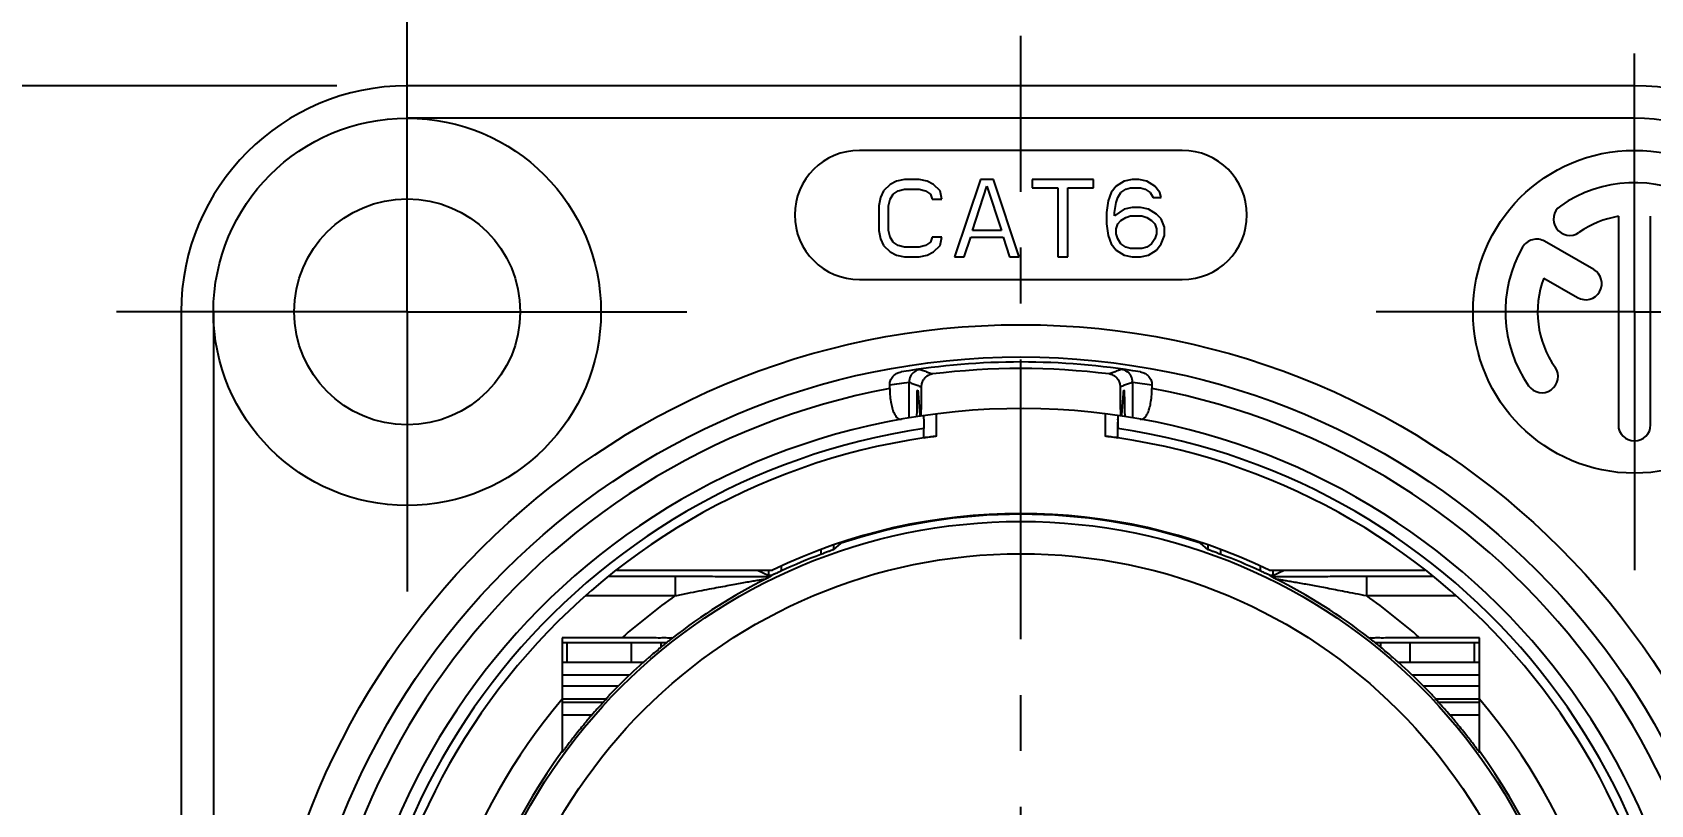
# Model space of a CAD drawing. Extents: x 0 to 420, y 0 to 297.
# Drawn here: x 63.1 to 113.2, y 232.8 to 256.8 of the extents above; entities that cross this region are included whole.
import ezdxf

# ---------------------------------------------------------------- set-up
doc = ezdxf.new("R2010")
doc.units = 0
doc.header["$LTSCALE"] = 23.1
doc.linetypes.add('CENTER', pattern=[0.6, 0.375, -0.075, 0.075, -0.075])
doc.layers.get('0').update_dxf_attribs({"linetype": 'CONTINUOUS'})
doc.layers.add('DEFAULT_1', color=7, linetype='CENTER')
doc.layers.add('ZEICHNUNGSBEMASSUNGEN', color=7, linetype='CONTINUOUS')
doc.styles.get("Standard").update_dxf_attribs({"font": 'txt', "width": 0.7})
doc.dimstyles.new('DIMSTYLE_6', dxfattribs={"dimtxt": 3.5, "dimasz": 3.5, "dimexe": 0.18, "dimexo": 0.0625, "dimgap": 0.09, "dimtad": 1, "dimdec": 3, "dimlfac": 0.5, "dimtxsty": 'STANDARD', "dimblk": '_FILLED', "dimblk1": '_FILLED', "dimblk2": '_FILLED', "dimcen": 0.09, "dimclrt": 5, "dimazin": 3, "dimtp": 0.3, "dimtm": 0.3, "dimtfac": 1, "dimtdec": 3, "dimtofl": 0, "dimtmove": 0, "dimatfit": 3, "dimtolj": 1})

# ---------------------------------------------------------------- blocks, each defined once
blk = doc.blocks.new('_FILLED')
at = {"color": 0, "linetype": 'BYBLOCK'}
blk.add_solid([(0, 0), (-1, 0.125), (-1, -0.125)], dxfattribs=at)
blk = doc.blocks.new('*D5')
at = {"layer": 'ZEICHNUNGSBEMASSUNGEN', "color": 2, "linetype": 'CONTINUOUS'}
for p, q in [((72.519, 255.098), (54.462, 255.098)), ((55.962, 255.098), (55.962, 224.098)), ((55.962, 193.098), (55.962, 224.098)), ((66.856, 193.098), (54.462, 193.098)), ((72.313, 193.098), (68.418, 193.098))]:
    blk.add_line(p, q, dxfattribs=at)
at = {"layer": 'ZEICHNUNGSBEMASSUNGEN', "color": 2, "linetype": 'CONTINUOUS', "xscale": 3.5, "yscale": 3.5, "zscale": 3.5}
for p, rotation in [((55.962, 255.098), 90), ((55.962, 193.098), 270)]:
    blk.add_blockref('_FILLED', p, dxfattribs=dict(at, rotation=rotation))
at = {"layer": 'ZEICHNUNGSBEMASSUNGEN', "color": 5, "linetype": 'CONTINUOUS', "oblique": 15}
for s, width, p in [(']', 0.428571, (55.056, 234.04)), ('1.220', 0.7, (55.056, 221.79)), ('[', 0.428571, (55.056, 220.29)), ('31', 0.642857, (55.056, 212.29))]:
    blk.add_text(s, height=3.5, rotation=90, dxfattribs=dict(at, width=width)).set_placement(p)

msp = doc.modelspace()

# ---------------------------------------------------------------- linework, layer by layer
at = {"color": 9, "linetype": 'CONTINUOUS'}
for p, q in [((74.6949, 254.0979), (74.6949, 255.0979)), ((112.6949, 254.0979), (112.6949, 255.0979)), ((112.6949, 254.0979), (74.6949, 254.0979)), ((68.6949, 248.0979), (67.6949, 248.0979)), ((68.6949, 248.0979), (68.6949, 200.0979)), ((91.088, 244.2412), (91.088, 244.9283)), ((96.3018, 244.9283), (96.3018, 244.2412)), ((87.4984, 240.7221), (87.4984, 240.5798)), ((99.8914, 240.5798), (99.8914, 240.7221)), ((85.888, 239.9258), (85.888, 240.0979)), ((86.288, 240.0725), (86.288, 240.2189)), ((101.1018, 240.2189), (101.1018, 240.0725)), ((101.5017, 240.0979), (101.5017, 239.9258)), ((82.9967, 239.9031), (82.9967, 239.3031)), ((104.393, 239.9031), (104.393, 239.3031)), ((80.241, 239.3031), (82.9967, 239.3031)), ((104.393, 239.3031), (107.1488, 239.3031)), ((81.6449, 237.2479), (81.6449, 237.8479)), ((105.7449, 237.2479), (105.7449, 237.8479)), ((107.7449, 237.2479), (107.7449, 237.8479)), ((79.4949, 236.8479), (81.5825, 236.8479)), ((105.8073, 236.8479), (107.8949, 236.8479)), ((80.8423, 236.0979), (79.4949, 236.0979)), ((107.8949, 236.0979), (106.5475, 236.0979)), ((80.4079, 235.5979), (79.4949, 235.5979)), ((107.8949, 235.5979), (106.9818, 235.5979))]:
    msp.add_line(p, q, dxfattribs=at)
at = {"color": 7, "linetype": 'CONTINUOUS'}
for p, q in [((112.6949, 255.0979), (74.6949, 255.0979)), ((98.6949, 253.0979), (88.6949, 253.0979)), ((89.6449, 252.0447), (89.4449, 251.8405)), ((89.8449, 252.1468), (89.6449, 252.0447)), ((90.0949, 252.1979), (89.8449, 252.1468)), ((90.5449, 252.1979), (90.0949, 252.1979)), ((90.7949, 252.1468), (90.5449, 252.1979)), ((90.9949, 252.0447), (90.7949, 252.1468)), ((91.1949, 251.8405), (90.9949, 252.0447)), ((92.4449, 252.1979), (91.6449, 249.7979)), ((92.8449, 252.1979), (92.4449, 252.1979)), ((93.6449, 249.7979), (92.8449, 252.1979)), ((94.0449, 252.1979), (94.0449, 251.9426)), ((95.9449, 252.1979), (94.0449, 252.1979)), ((95.9449, 251.9426), (95.9449, 252.1979)), ((96.8949, 252.1468), (96.6449, 251.9936)), ((97.1449, 252.1979), (96.8949, 252.1468)), ((97.3449, 252.1979), (97.1449, 252.1979)), ((97.5949, 252.1468), (97.3449, 252.1979)), ((97.8449, 251.9936), (97.5949, 252.1468)), ((89.3449, 251.6362), (89.2949, 251.3809)), ((89.4449, 251.8405), (89.3449, 251.6362)), ((89.5949, 251.3809), (89.6449, 251.5851)), ((89.6449, 251.5851), (89.7449, 251.7383)), ((89.7449, 251.7383), (89.8949, 251.8405)), ((89.8949, 251.8405), (90.0949, 251.8915)), ((90.0949, 251.8915), (90.5449, 251.8915)), ((90.5449, 251.8915), (90.7449, 251.8405)), ((90.7449, 251.8405), (90.8949, 251.7383)), ((90.8949, 251.7383), (90.9449, 251.5851)), ((90.9449, 251.5851), (91.2449, 251.5851)), ((91.2449, 251.5851), (91.1949, 251.8405)), ((92.1949, 250.6149), (92.6449, 251.9936)), ((92.6449, 251.9936), (93.0949, 250.6149)), ((94.0449, 251.9426), (94.8449, 251.9426)), ((94.8449, 251.9426), (94.8449, 249.7979)), ((95.1449, 249.7979), (95.1449, 251.9426)), ((95.1449, 251.9426), (95.9449, 251.9426)), ((96.3949, 251.5341), (96.3449, 251.1766)), ((96.4949, 251.7894), (96.3949, 251.5341)), ((96.6449, 251.9936), (96.4949, 251.7894)), ((96.6449, 251.483), (96.6949, 251.6362)), ((96.6949, 251.6362), (96.7949, 251.7894)), ((96.7949, 251.7894), (96.9449, 251.8915)), ((96.9449, 251.8915), (97.0949, 251.9426)), ((97.0949, 251.9426), (97.3949, 251.9426)), ((97.3949, 251.9426), (97.5449, 251.8915)), ((97.5449, 251.8915), (97.6949, 251.7894)), ((97.6949, 251.7894), (97.7949, 251.6362)), ((97.7949, 251.6362), (98.0449, 251.6362)), ((97.9949, 251.7894), (97.8449, 251.9936)), ((98.0449, 251.6362), (97.9949, 251.7894)), ((89.2949, 251.3809), (89.2949, 250.6149)), ((89.5949, 250.6149), (89.5949, 251.3809)), ((96.3449, 251.1766), (96.3449, 250.8192)), ((96.5949, 251.1766), (96.6449, 251.483)), ((96.8949, 251.2788), (96.5949, 251.0745)), ((96.5949, 251.0745), (96.5949, 251.1766)), ((97.1449, 251.3298), (96.8949, 251.2788)), ((96.9449, 251.0234), (97.0949, 251.0745)), ((97.0949, 251.0745), (97.4449, 251.0745)), ((97.3949, 251.3298), (97.1449, 251.3298)), ((97.6449, 251.2788), (97.3949, 251.3298)), ((97.4449, 251.0745), (97.5949, 251.0234)), ((97.8949, 251.1256), (97.6449, 251.2788)), ((98.0449, 250.9724), (97.8949, 251.1256)), ((112.1949, 251.0559), (112.1949, 244.5979)), ((113.1949, 244.5979), (113.1949, 251.0559)), ((89.2949, 250.6149), (89.3449, 250.3596)), ((89.6449, 250.4107), (89.5949, 250.6149)), ((93.0949, 250.6149), (92.1949, 250.6149)), ((96.3449, 250.8192), (96.3949, 250.4617)), ((96.6449, 250.666), (96.6949, 250.8192)), ((96.6449, 250.5128), (96.6449, 250.666)), ((96.6949, 250.8192), (96.7949, 250.9213)), ((96.7949, 250.9213), (96.9449, 251.0234)), ((97.5949, 251.0234), (97.7449, 250.9213)), ((97.7449, 250.9213), (97.8449, 250.8192)), ((97.8449, 250.8192), (97.8949, 250.666)), ((97.8949, 250.666), (97.8949, 250.5128)), ((98.1449, 250.717), (98.0449, 250.9724)), ((98.1449, 250.4617), (98.1449, 250.717)), ((89.3449, 250.3596), (89.4449, 250.1553)), ((89.4449, 250.1553), (89.6449, 249.9511)), ((89.7449, 250.2575), (89.6449, 250.4107)), ((89.8949, 250.1553), (89.7449, 250.2575)), ((90.0949, 250.1043), (89.8949, 250.1553)), ((90.5449, 250.1043), (90.0949, 250.1043)), ((90.7449, 250.1553), (90.5449, 250.1043)), ((90.8949, 250.2575), (90.7449, 250.1553)), ((90.9449, 250.4107), (90.8949, 250.2575)), ((91.2449, 250.4107), (90.9449, 250.4107)), ((90.9949, 249.9511), (91.1949, 250.1553)), ((91.1949, 250.1553), (91.2449, 250.4107)), ((91.9449, 249.7979), (92.1449, 250.4107)), ((92.1449, 250.4107), (93.1449, 250.4107)), ((93.1449, 250.4107), (93.3449, 249.7979)), ((96.3949, 250.4617), (96.4949, 250.2064)), ((96.4949, 250.2064), (96.6449, 250.0022)), ((96.6949, 250.3596), (96.6449, 250.5128)), ((96.7949, 250.2064), (96.6949, 250.3596)), ((96.9449, 250.1043), (96.7949, 250.2064)), ((97.0949, 250.0532), (96.9449, 250.1043)), ((97.4449, 250.0532), (97.0949, 250.0532)), ((97.5949, 250.1043), (97.4449, 250.0532)), ((97.7449, 250.2064), (97.5949, 250.1043)), ((97.8449, 250.3596), (97.7449, 250.2064)), ((97.8949, 250.5128), (97.8449, 250.3596)), ((97.8949, 250.0022), (98.0449, 250.2064)), ((98.0449, 250.2064), (98.1449, 250.4617)), ((111.4333, 249.4036), (109.9138, 250.2809)), ((89.6449, 249.9511), (89.8449, 249.849)), ((89.8449, 249.849), (90.0949, 249.7979)), ((90.0949, 249.7979), (90.5449, 249.7979)), ((90.5449, 249.7979), (90.7949, 249.849)), ((90.7949, 249.849), (90.9949, 249.9511)), ((91.6449, 249.7979), (91.9449, 249.7979)), ((93.3449, 249.7979), (93.6449, 249.7979)), ((94.8449, 249.7979), (95.1449, 249.7979)), ((96.6449, 250.0022), (96.8949, 249.849)), ((96.8949, 249.849), (97.1449, 249.7979)), ((97.1449, 249.7979), (97.3949, 249.7979)), ((97.3949, 249.7979), (97.6449, 249.849)), ((97.6449, 249.849), (97.8949, 250.0022)), ((88.6949, 249.0979), (98.6949, 249.0979)), ((109.8831, 249.1439), (110.9333, 248.5376)), ((67.6949, 248.0979), (67.6949, 200.0979)), ((89.635, 245.72), (89.635, 245.8334)), ((90.2349, 244.8109), (90.2349, 245.9144)), ((90.4854, 245.6604), (90.5203, 245.6655)), ((90.4854, 245.4581), (90.4854, 245.6604)), ((90.6111, 245.7743), (90.6111, 245.0724)), ((96.7787, 245.0724), (96.7787, 245.7743)), ((96.8694, 245.6655), (96.9043, 245.6604)), ((96.9043, 245.4581), (96.9043, 245.6604)), ((97.1549, 245.9144), (97.1549, 244.8109)), ((97.7548, 245.8334), (97.7548, 245.72)), ((90.688, 244.1924), (90.688, 244.4773)), ((96.7018, 244.1924), (96.7018, 244.4773)), ((87.8983, 240.7265), (88.1322, 240.9294)), ((87.8983, 240.8617), (87.8983, 240.7265)), ((88.1322, 240.9294), (88.1322, 240.9434)), ((99.2575, 240.9434), (99.2575, 240.9294)), ((99.4914, 240.7265), (99.2575, 240.9294)), ((99.4914, 240.7265), (99.4914, 240.8617)), ((81.183, 240.0979), (86.0097, 240.0979)), ((85.5437, 240.0979), (85.888, 239.9258)), ((101.3801, 240.0979), (106.2068, 240.0979)), ((101.5017, 239.9258), (101.846, 240.0979)), ((80.9521, 239.9031), (82.9967, 239.9031)), ((104.393, 239.9031), (106.4377, 239.9031)), ((79.4949, 237.9935), (79.4949, 234.4552)), ((81.3433, 237.9935), (79.4949, 237.9935)), ((107.8949, 237.9935), (106.0464, 237.9935)), ((107.8949, 234.4552), (107.8949, 237.9935)), ((81.2244, 236.4979), (79.4949, 236.4979)), ((107.8949, 236.4979), (106.1653, 236.4979))]:
    msp.add_line(p, q, dxfattribs=at)
at = {"color": 6, "linetype": 'CONTINUOUS'}
for p, q in [((79.4949, 237.8479), (82.729, 237.8479)), ((79.6449, 237.2479), (79.6449, 237.8479)), ((82.5449, 237.8479), (82.5449, 237.6983)), ((104.6608, 237.8479), (107.8949, 237.8479)), ((104.8449, 237.6983), (104.8449, 237.8479)), ((79.4949, 237.2479), (82.018, 237.2479)), ((105.3717, 237.2479), (107.8949, 237.2479)), ((80.7623, 235.9979), (79.4949, 235.9979)), ((107.8949, 235.9979), (106.6275, 235.9979))]:
    msp.add_line(p, q, dxfattribs=at)
at = {"color": 7, "linetype": 'CONTINUOUS'}
for centre, radius in [((74.6949, 248.0979), 6), ((112.6949, 248.0979), 5), ((74.6949, 248.0979), 3.5), ((93.6949, 224.0979), 23.6), ((93.6949, 224.0979), 17.5043)]:
    msp.add_circle(centre, radius, dxfattribs=at)
at = {"color": 9, "linetype": 'CONTINUOUS'}
for radius in [22.6, 16.5043]:
    msp.add_circle((93.6949, 224.0979), radius, dxfattribs=at)
at = {"color": 7, "linetype": 'CONTINUOUS'}
for centre, radius, start, end in [((74.6949, 248.0979), 7, 90, 180), ((112.6949, 248.0979), 7, 0, 90), ((88.6949, 251.0979), 2, 90, 270), ((98.6949, 251.0979), 2, 270, 90), ((112.6949, 248.0979), 4, 60, 125), ((110.6874, 250.9649), 0.5, 125, 305), ((112.6949, 248.0979), 3, 99.59407, 125), ((112.6949, 248.0979), 4, 150, 215), ((109.6638, 249.8479), 0.5, 60, 150), ((112.6949, 248.0979), 3, 159.59407, 215), ((111.1833, 248.9706), 0.5, 240, 60), ((93.6949, 224.0979), 22.4444, 80.50811, 99.4919), ((93.6949, 224.0979), 22.2407, 82.94785, 97.05215), ((109.8278, 246.0904), 0.5, 215, 35), ((93.6949, 224.0979), 21, 98.52778, 98.5093), ((112.6949, 244.5979), 0.5, 180, 360), ((93.6949, 224.0979), 20.3182, 98.51053, 81.48947), ((93.6949, 224.0979), 20.3113, 97.37417, 98.51291), ((93.6949, 224.0979), 20.3113, 81.48709, 82.62583), ((93.6949, 224.0979), 17.75, 64.34382, 115.65618), ((93.6949, 224.0979), 17.7269, 71.71185, 108.28815), ((93.6949, 224.0979), 17.6082, 110.60425, 114.87573), ((93.6949, 224.0979), 17.6082, 65.12427, 69.39575), ((93.6949, 224.0979), 17.5916, 116.61392, 127.84694), ((93.6949, 224.0979), 17.5916, 52.15306, 63.38608), ((93.6949, 224.0979), 17.5864, 130.92034, 134.23678), ((93.6949, 224.0979), 17.5864, 45.76322, 49.07966), ((93.6949, 224.0979), 17.5733, 139.55549, 140.70551), ((93.6949, 224.0979), 17.5733, 39.29449, 40.44451)]:
    msp.add_arc(centre, radius, start, end, dxfattribs=at)
at = {"color": 9, "linetype": 'CONTINUOUS'}
for centre, radius, start, end in [((112.6949, 248.0979), 6, 0, 90), ((93.6949, 224.0979), 22, 100.63432, 79.36568), ((93.6949, 224.0979), 20.6, 98.39328, 81.60672), ((93.6949, 224.0979), 18.5916, 125.12964, 131.63321), ((93.6949, 224.0979), 18.5916, 48.36679, 54.87036), ((93.6949, 224.0979), 18.5916, 139.79895, 222.66604), ((93.6949, 224.0979), 18.5916, 317.33396, 40.20105), ((93.6949, 224.0979), 17.5916, 143.82337, 227.86281), ((93.6949, 224.0979), 17.5916, 312.13719, 36.17663)]:
    msp.add_arc(centre, radius, start, end, dxfattribs=at)
at = {"color": 7, "linetype": 'CONTINUOUS'}
for points, knots in [([(89.635, 245.8334), (89.635, 245.8795), (89.6527, 245.9747), (89.7292, 246.0995), (89.8472, 246.1934), (89.9436, 246.2266), (89.9936, 246.235)], [0, 0, 0, 0, 0.2372806, 0.4862293, 0.7387653, 1, 1, 1, 1]), ([(90.5781, 246.3109), (90.5162, 246.3021), (90.3941, 246.2536), (90.2652, 246.1052), (90.2349, 245.9759), (90.2349, 245.9121)], [0, 0, 0, 0, 0.3300006, 0.6632901, 1, 1, 1, 1]), ([(90.9643, 246.1704), (90.9269, 246.1657), (90.8526, 246.1457), (90.7547, 246.0864), (90.6761, 246.0015), (90.6247, 245.8969), (90.6111, 245.8187), (90.6111, 245.7797)], [0, 0, 0, 0, 0.1974557, 0.397196, 0.5922239, 0.7954752, 1, 1, 1, 1]), ([(96.7786, 245.7797), (96.7786, 245.8187), (96.7651, 245.897), (96.7135, 246.0018), (96.6348, 246.0866), (96.5371, 246.1457), (96.4629, 246.1657), (96.4254, 246.1704)], [0, 0, 0, 0, 0.2042485, 0.408849, 0.6037852, 0.8021857, 1, 1, 1, 1]), ([(97.1549, 245.9121), (97.1549, 245.9759), (97.1246, 246.1052), (96.9957, 246.2536), (96.8736, 246.3021), (96.8117, 246.3109)], [0, 0, 0, 0, 0.33671, 0.67, 1, 1, 1, 1]), ([(97.3961, 246.235), (97.4461, 246.2266), (97.5425, 246.1934), (97.6605, 246.0995), (97.737, 245.9747), (97.7548, 245.8795), (97.7548, 245.8334)], [0, 0, 0, 0, 0.2612364, 0.5137718, 0.7627199, 1, 1, 1, 1]), ([(89.635, 245.72), (89.635, 245.6381), (89.6416, 245.4836), (89.6704, 245.2695), (89.714, 245.0891), (89.7697, 244.9449), (89.8359, 244.8391), (89.9133, 244.7738), (89.9736, 244.7656), (89.999, 244.7701)], [0, 0, 0, 0, 0.2243131, 0.4226969, 0.5903924, 0.7314986, 0.8440743, 0.9295111, 1, 1, 1, 1]), ([(90.5808, 244.8657), (90.5741, 244.9543), (90.5607, 245.1317), (90.5405, 245.3983), (90.5271, 245.5763), (90.5203, 245.6655)], [0, 0, 0, 0, 0.3321124, 0.665447, 1, 1, 1, 1]), ([(96.8694, 245.6655), (96.8627, 245.5763), (96.8492, 245.3983), (96.8291, 245.1317), (96.8156, 244.9543), (96.8089, 244.8657)], [0, 0, 0, 0, 0.3345453, 0.6678799, 1, 1, 1, 1]), ([(97.3908, 244.7701), (97.4163, 244.7656), (97.4769, 244.7739), (97.5545, 244.8399), (97.6209, 244.9466), (97.6764, 245.0913), (97.7195, 245.2707), (97.7482, 245.4838), (97.7548, 245.6376), (97.7548, 245.72)], [0, 0, 0, 0, 0.0708229, 0.1567364, 0.2701732, 0.412206, 0.579373, 0.7742377, 1, 1, 1, 1]), ([(90.4749, 244.8496), (90.4849, 244.8511), (90.4686, 244.91), (90.4881, 244.9758), (90.4812, 245.1161), (90.486, 245.2762), (90.4854, 245.3959), (90.4854, 245.4581)], [0, 0, 0, 0, 0.0495397, 0.1925055, 0.4149881, 0.6933219, 1, 1, 1, 1]), ([(90.6116, 244.96), (90.6115, 244.9715), (90.61, 245.0106), (90.6111, 245.0467), (90.6111, 245.0724)], [0, 0, 0, 0, 0.3060855, 1, 1, 1, 1]), ([(96.7787, 245.0724), (96.7787, 245.0467), (96.7801, 245.0002), (96.7762, 244.933), (96.7861, 244.9004), (96.7771, 244.8705), (96.7822, 244.8697)], [0, 0, 0, 0, 0.3810777, 0.7076819, 0.9244554, 1, 1, 1, 1]), ([(96.9043, 245.4581), (96.9043, 245.3959), (96.9038, 245.2762), (96.9086, 245.1161), (96.9017, 244.9758), (96.9212, 244.91), (96.9049, 244.8511), (96.9148, 244.8496)], [0, 0, 0, 0, 0.3066781, 0.5850119, 0.8074945, 0.9504603, 1, 1, 1, 1]), ([(90.6076, 244.8697), (90.6127, 244.8705), (90.6037, 244.9004), (90.6109, 244.9241), (90.6116, 244.9491), (90.6116, 244.96)], [0, 0, 0, 0, 0.1675681, 0.6484011, 1, 1, 1, 1]), ([(90.685, 244.876), (90.6852, 244.8722), (90.6775, 244.8361), (90.6896, 244.7993), (90.6861, 244.7263), (90.6864, 244.6788), (90.6866, 244.6613)], [0, 0, 0, 0, 0.0522822, 0.3258778, 0.7490242, 1, 1, 1, 1]), ([(90.6866, 244.6613), (90.6869, 244.6418), (90.6882, 244.5815), (90.6879, 244.5192), (90.6879, 244.4772)], [0, 0, 0, 0, 0.3185035, 1, 1, 1, 1]), ([(96.7032, 244.6642), (96.7034, 244.6817), (96.7037, 244.7288), (96.7003, 244.8009), (96.7122, 244.837), (96.7046, 244.8722), (96.7048, 244.876)], [0, 0, 0, 0, 0.2553122, 0.6767507, 0.94853, 1, 1, 1, 1]), ([(96.7019, 244.4772), (96.7019, 244.52), (96.7015, 244.5832), (96.7029, 244.6444), (96.7032, 244.6642)], [0, 0, 0, 0, 0.6826992, 1, 1, 1, 1]), ([(91.088, 244.2412), (91.047, 244.2359), (90.9682, 244.225), (90.8637, 244.2138), (90.7705, 244.1958), (90.7298, 244.2029), (90.688, 244.1855), (90.688, 244.1923)], [0, 0, 0, 0, 0.3074046, 0.5854918, 0.8068781, 0.9495255, 1, 1, 1, 1]), ([(96.7018, 244.1923), (96.7018, 244.1855), (96.6599, 244.2029), (96.6192, 244.1958), (96.5261, 244.2138), (96.4215, 244.225), (96.3428, 244.2359), (96.3018, 244.2412)], [0, 0, 0, 0, 0.0504745, 0.1931219, 0.4145082, 0.6925954, 1, 1, 1, 1]), ([(87.8983, 240.7265), (87.8931, 240.7219), (87.8651, 240.7174), (87.8135, 240.6936), (87.7272, 240.6652), (87.6194, 240.6247), (87.5402, 240.5955), (87.4984, 240.5798)], [0, 0, 0, 0, 0.0490429, 0.1880876, 0.4058257, 0.6850352, 1, 1, 1, 1]), ([(99.8914, 240.5798), (99.8495, 240.5955), (99.7703, 240.6247), (99.6626, 240.6652), (99.5762, 240.6936), (99.5246, 240.7174), (99.4967, 240.7219), (99.4914, 240.7265)], [0, 0, 0, 0, 0.3149648, 0.5941743, 0.8119124, 0.9509571, 1, 1, 1, 1]), ([(86.2264, 240.0438), (86.2066, 240.0346), (86.168, 240.0164), (86.1294, 239.9982), (86.1107, 239.9893)], [0, 0, 0, 0, 0.5126388, 1, 1, 1, 1]), ([(101.2791, 239.9893), (101.2603, 239.9982), (101.2217, 240.0164), (101.1831, 240.0346), (101.1633, 240.0438)], [0, 0, 0, 0, 0.4873434, 1, 1, 1, 1]), ([(85.9459, 239.8931), (85.9418, 239.8882), (85.918, 239.8811), (85.8767, 239.8556), (85.8374, 239.8374), (85.8142, 239.8256)], [0, 0, 0, 0, 0.1294643, 0.4733006, 1, 1, 1, 1]), ([(85.9736, 239.9237), (85.9529, 239.9239), (85.9254, 239.9279), (85.895, 239.9223), (85.888, 239.9258)], [0, 0, 0, 0, 0.7274719, 1, 1, 1, 1]), ([(85.9736, 239.9237), (85.9705, 239.9203), (85.9644, 239.9135), (85.9551, 239.9033), (85.949, 239.8965), (85.9459, 239.8931)], [0, 0, 0, 0, 0.3334638, 0.6668633, 1, 1, 1, 1]), ([(86.0706, 239.9702), (86.0667, 239.9683), (86.0343, 239.9529), (86.002, 239.9373), (85.9736, 239.9237)], [0, 0, 0, 0, 0.1208369, 1, 1, 1, 1]), ([(101.4161, 239.9237), (101.3877, 239.9373), (101.3421, 239.9593), (101.2964, 239.9811), (101.2791, 239.9893)], [0, 0, 0, 0, 0.6224415, 1, 1, 1, 1]), ([(101.5017, 239.9258), (101.4948, 239.9223), (101.4644, 239.9279), (101.4369, 239.9239), (101.4161, 239.9237)], [0, 0, 0, 0, 0.2725281, 1, 1, 1, 1]), ([(101.4438, 239.8931), (101.4408, 239.8965), (101.4346, 239.9033), (101.4254, 239.9135), (101.4192, 239.9203), (101.4161, 239.9237)], [0, 0, 0, 0, 0.3331437, 0.6665397, 1, 1, 1, 1]), ([(101.5755, 239.8256), (101.5519, 239.8376), (101.5121, 239.856), (101.4709, 239.8815), (101.4477, 239.8886), (101.4438, 239.8931)], [0, 0, 0, 0, 0.5361895, 0.8804962, 1, 1, 1, 1]), ([(82.9014, 237.9892), (82.8977, 238.0001), (82.8313, 237.9752), (82.744, 238.0009), (82.5606, 237.9877), (82.3328, 237.9941), (82.0459, 237.9925), (81.7115, 237.9936), (81.4713, 237.9935), (81.3433, 237.9935)], [0, 0, 0, 0, 0.0222422, 0.0907459, 0.2044399, 0.3550183, 0.537805, 0.7537049, 1, 1, 1, 1]), ([(82.5007, 237.6619), (82.4491, 237.6194), (82.3405, 237.5282), (82.2325, 237.4359), (82.1756, 237.3865)], [0, 0, 0, 0, 0.4698621, 1, 1, 1, 1]), ([(82.692, 237.8193), (82.6724, 237.8033), (82.6242, 237.7628), (82.5747, 237.7225), (82.545, 237.6982)], [0, 0, 0, 0, 0.3990803, 1, 1, 1, 1]), ([(82.9024, 237.9865), (82.9048, 237.9795), (82.8615, 237.9661), (82.8281, 237.9193), (82.7698, 237.8797), (82.7342, 237.8527), (82.7286, 237.8484)], [0, 0, 0, 0, 0.1013393, 0.4068017, 0.905687, 1, 1, 1, 1]), ([(104.5957, 237.8972), (104.582, 237.9079), (104.552, 237.9329), (104.5283, 237.966), (104.4849, 237.9794), (104.4874, 237.9865)], [0, 0, 0, 0, 0.3640681, 0.8401012, 1, 1, 1, 1]), ([(106.0464, 237.9935), (105.9184, 237.9935), (105.6781, 237.9936), (105.3435, 237.9925), (105.0565, 237.9941), (104.8289, 237.9877), (104.6458, 238.0009), (104.5586, 237.9752), (104.4921, 238.0002), (104.4883, 237.9892)], [0, 0, 0, 0, 0.2464064, 0.4623832, 0.6453854, 0.7958959, 0.9091521, 0.9776556, 1, 1, 1, 1]), ([(104.6612, 237.8484), (104.6554, 237.8528), (104.6339, 237.8692), (104.6112, 237.8853), (104.5957, 237.8972)], [0, 0, 0, 0, 0.2704626, 1, 1, 1, 1]), ([(104.8448, 237.6982), (104.8148, 237.7226), (104.7652, 237.7631), (104.7168, 237.8038), (104.6971, 237.8198)], [0, 0, 0, 0, 0.6025246, 1, 1, 1, 1]), ([(105.2141, 237.3865), (105.1572, 237.4359), (105.0491, 237.5283), (104.9405, 237.6196), (104.8888, 237.6621)], [0, 0, 0, 0, 0.53012, 1, 1, 1, 1]), ([(81.4262, 236.6979), (81.3691, 236.6423), (81.2642, 236.5383), (81.1179, 236.3913), (81.0102, 236.2751), (80.908, 236.1775), (80.8906, 236.1401), (80.8478, 236.1079), (80.844, 236.1045)], [0, 0, 0, 0, 0.2898254, 0.5402961, 0.7440479, 0.8949471, 0.9862465, 1, 1, 1, 1]), ([(106.4806, 236.1709), (106.4612, 236.1971), (106.3796, 236.2749), (106.2719, 236.3913), (106.1254, 236.5384), (106.0206, 236.6424), (105.9636, 236.6979)], [0, 0, 0, 0, 0.1687446, 0.3968625, 0.6767492, 1, 1, 1, 1]), ([(80.853, 236.0979), (80.8643, 236.0979), (80.7864, 236.042), (80.7621, 235.9869), (80.626, 235.8524), (80.4898, 235.6921), (80.3793, 235.5663), (80.321, 235.4979)], [0, 0, 0, 0, 0.0422262, 0.1743686, 0.3845649, 0.663789, 1, 1, 1, 1]), ([(106.5475, 236.0979), (106.5555, 236.0979), (106.5005, 236.1376), (106.4923, 236.1551), (106.4806, 236.1709)], [0, 0, 0, 0, 0.242169, 1, 1, 1, 1]), ([(107.0688, 235.4979), (107.0099, 235.567), (106.8982, 235.6941), (106.7612, 235.8553), (106.6255, 235.9894), (106.6012, 236.0437), (106.5257, 236.0979), (106.5367, 236.0979)], [0, 0, 0, 0, 0.3395512, 0.621831, 0.8311118, 0.9588012, 1, 1, 1, 1]), ([(80.0949, 235.2272), (80.0456, 235.167), (79.9533, 235.0526), (79.8259, 234.8915), (79.7162, 234.748), (79.6295, 234.6376), (79.5561, 234.5301), (79.5278, 234.5082), (79.503, 234.4626), (79.5004, 234.4585)], [0, 0, 0, 0, 0.2419647, 0.4563038, 0.6410919, 0.7956958, 0.9151458, 0.9890282, 1, 1, 1, 1]), ([(107.8949, 234.4552), (107.8949, 234.4474), (107.8639, 234.5067), (107.8337, 234.5301), (107.76, 234.638), (107.6732, 234.7485), (107.5635, 234.8919), (107.4363, 235.0528), (107.3441, 235.167), (107.2949, 235.2272)], [0, 0, 0, 0, 0.0237624, 0.0967924, 0.2153417, 0.3683318, 0.5502465, 0.7614779, 1, 1, 1, 1])]:
    msp.add_open_spline(points, degree=3, knots=knots, dxfattribs=at)
at = {"color": 9, "linetype": 'CONTINUOUS'}
for points, knots in [([(90.5781, 246.3109), (90.6212, 246.2955), (90.7073, 246.2647), (90.836, 246.2178), (90.9216, 246.1862), (90.9643, 246.1704)], [0, 0, 0, 0, 0.334095, 0.6674271, 1, 1, 1, 1]), ([(96.8117, 246.3109), (96.7685, 246.2955), (96.6825, 246.2647), (96.5537, 246.2178), (96.4681, 246.1862), (96.4254, 246.1704)], [0, 0, 0, 0, 0.334095, 0.6674271, 1, 1, 1, 1]), ([(89.635, 245.8334), (89.7349, 245.8479), (89.9347, 245.8755), (90.1348, 245.9004), (90.2349, 245.9121)], [0, 0, 0, 0, 0.5003129, 1, 1, 1, 1]), ([(90.2349, 245.9144), (90.2769, 245.899), (90.3607, 245.8683), (90.4861, 245.8216), (90.5695, 245.7901), (90.6111, 245.7743)], [0, 0, 0, 0, 0.3341055, 0.6674369, 1, 1, 1, 1]), ([(97.1549, 245.9144), (97.1129, 245.899), (97.029, 245.8683), (96.9036, 245.8216), (96.8203, 245.7901), (96.7787, 245.7743)], [0, 0, 0, 0, 0.3341055, 0.6674369, 1, 1, 1, 1]), ([(97.1549, 245.9121), (97.2549, 245.9004), (97.4551, 245.8755), (97.6549, 245.8479), (97.7548, 245.8334)], [0, 0, 0, 0, 0.4996839, 1, 1, 1, 1]), ([(82.9967, 239.9031), (83.1382, 239.9031), (83.4076, 239.903), (83.7916, 239.9026), (84.1376, 239.902), (84.4497, 239.9013), (84.7334, 239.9004), (84.9933, 239.8995), (85.2313, 239.8985), (85.4469, 239.8973), (85.583, 239.8964), (85.647, 239.896)], [0, 0, 0, 0, 0.1601728, 0.3048732, 0.4347538, 0.5517701, 0.6581599, 0.7559225, 0.8458826, 0.9275491, 1, 1, 1, 1]), ([(82.9967, 239.3031), (83.1253, 239.329), (83.3709, 239.3781), (83.7223, 239.4472), (84.0409, 239.5089), (84.3302, 239.5639), (84.5949, 239.6133), (84.8385, 239.658), (85.0624, 239.6985), (85.2639, 239.7339), (85.4448, 239.7659), (85.5868, 239.7883), (85.7194, 239.8147), (85.7556, 239.8125), (85.8198, 239.8301), (85.8142, 239.8256)], [0, 0, 0, 0, 0.1372944, 0.2621754, 0.3748979, 0.4770376, 0.5704528, 0.6567887, 0.7363702, 0.8083754, 0.8718794, 0.9257437, 0.9672882, 0.9924996, 1, 1, 1, 1]), ([(85.647, 239.896), (85.7021, 239.8956), (85.8018, 239.8948), (85.9014, 239.8937), (85.9459, 239.8931)], [0, 0, 0, 0, 0.5531244, 1, 1, 1, 1]), ([(101.4438, 239.8931), (101.4894, 239.8937), (101.5895, 239.8948), (101.6896, 239.8956), (101.7441, 239.896)], [0, 0, 0, 0, 0.455218, 1, 1, 1, 1]), ([(101.5755, 239.8256), (101.5695, 239.8305), (101.6386, 239.8114), (101.677, 239.8138), (101.8138, 239.7865), (101.9557, 239.764), (102.1293, 239.7333), (102.3158, 239.7005), (102.5158, 239.6644), (102.7262, 239.626), (102.9486, 239.5847), (103.187, 239.5397), (103.4477, 239.4898), (103.736, 239.4338), (104.0543, 239.3711), (104.2769, 239.3265), (104.393, 239.3031)], [0, 0, 0, 0, 0.0081319, 0.0352156, 0.0787192, 0.1327488, 0.1938087, 0.2605793, 0.3317791, 0.4063224, 0.4845695, 0.5685127, 0.6603533, 0.7623536, 0.8759975, 1, 1, 1, 1]), ([(101.7441, 239.896), (101.8053, 239.8964), (101.9332, 239.8973), (102.1321, 239.8983), (102.3445, 239.8993), (102.5691, 239.9001), (102.8079, 239.9009), (103.066, 239.9016), (103.3499, 239.9022), (103.6661, 239.9027), (104.0175, 239.903), (104.264, 239.9031), (104.393, 239.9031)], [0, 0, 0, 0, 0.0692838, 0.1448475, 0.2253251, 0.3098419, 0.3992194, 0.4957669, 0.6020708, 0.7208166, 0.8538396, 1, 1, 1, 1])]:
    msp.add_open_spline(points, degree=3, knots=knots, dxfattribs=at)
at = {"color": 7, "linetype": 'CONTINUOUS'}
for points in [[(90.6809, 244.8805), (90.6837, 244.8809), (90.6848, 244.879), (90.685, 244.876)], [(96.7018, 244.8657), (96.7018, 244.7362), (96.7019, 244.6067), (96.7019, 244.4772)], [(96.7048, 244.876), (96.705, 244.879), (96.7061, 244.8809), (96.7088, 244.8805)], [(86.288, 240.0725), (86.2674, 240.0629), (86.2469, 240.0534), (86.2264, 240.0438)], [(101.1633, 240.0438), (101.1428, 240.0534), (101.1223, 240.0629), (101.1018, 240.0725)], [(86.1107, 239.9893), (86.0973, 239.9829), (86.0839, 239.9765), (86.0706, 239.9702)], [(82.545, 237.6982), (82.5302, 237.6861), (82.5154, 237.674), (82.5007, 237.6619)], [(82.7286, 237.8484), (82.7162, 237.8388), (82.704, 237.829), (82.692, 237.8193)], [(104.6971, 237.8198), (104.6853, 237.8294), (104.6734, 237.8389), (104.6612, 237.8484)], [(104.8888, 237.6621), (104.8741, 237.6742), (104.8595, 237.6862), (104.8448, 237.6982)], [(80.844, 236.1045), (80.8398, 236.1007), (80.838, 236.0979), (80.8423, 236.0979)], [(79.5004, 234.4585), (79.4972, 234.4534), (79.4949, 234.4509), (79.4949, 234.4552)]]:
    msp.add_open_spline(points, degree=3, dxfattribs=at)
at = {"layer": 'DEFAULT_1', "color": 7, "linetype": 'CENTER'}
for p, q in [((74.6949, 255.0979), (74.6949, 257.0979)), ((93.6949, 224.0979), (93.6949, 256.6434)), ((112.6949, 255.0979), (112.6949, 256.0979)), ((74.6949, 248.0979), (74.6949, 254.0979)), ((112.6949, 248.0979), (112.6949, 254.0979)), ((67.6949, 248.0979), (65.6949, 248.0979)), ((74.6949, 248.0979), (68.6949, 248.0979)), ((74.6949, 248.0979), (74.6949, 239.0979)), ((74.6949, 248.0979), (83.6949, 248.0979)), ((112.6949, 248.0979), (104.6949, 248.0979)), ((112.6949, 248.0979), (112.6949, 240.0979)), ((112.6949, 248.0979), (118.6949, 248.0979))]:
    msp.add_line(p, q, dxfattribs=at)

# ---------------------------------------------------------------- dimensions: what is measured, and where the dimension line sits
at = {"layer": 'ZEICHNUNGSBEMASSUNGEN', "color": 2, "linetype": 'CONTINUOUS'}
dim = msp.add_linear_dim(base=(55.9619, 193.0979), p1=(72.5189, 255.0979), p2=(72.3132, 193.0979), angle=270, dimstyle='DIMSTYLE_6', dxfattribs=at)
dim.commit()
dim.dimension.update_dxf_attribs({"geometry": '*D5', "text_midpoint": (53.3061, 223.9153), "dimtype": 160})

doc.saveas('drawing.dxf')
